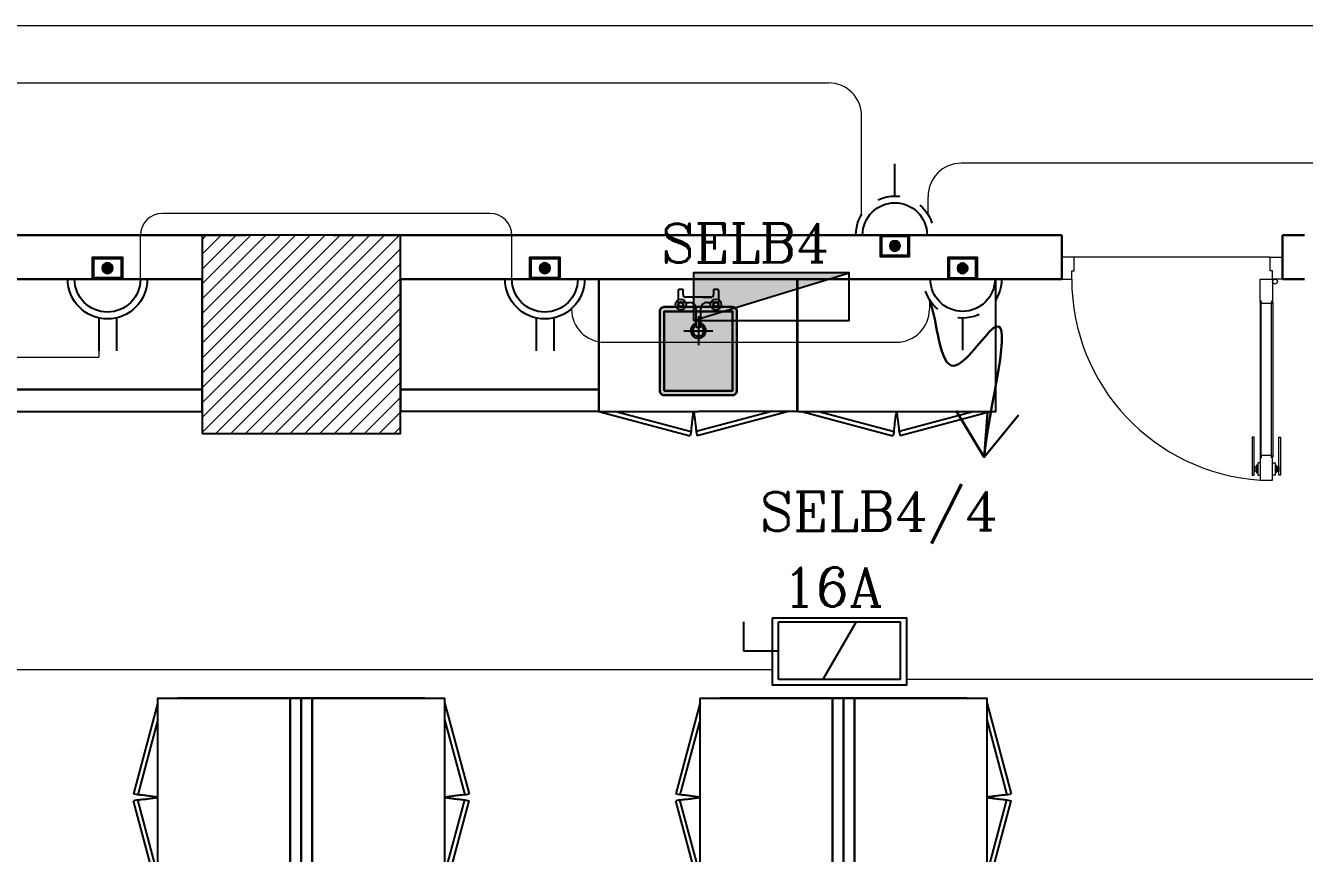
# Model space of a CAD drawing. Extents: x 1315 to 1416, y 473 to 837.
# Drawn here: x 1345.64 to 1351.44, y 714.56 to 718.31 of the extents above; entities that cross this region are included whole.
import ezdxf

# ---------------------------------------------------------------- set-up
doc = ezdxf.new("R2010")
doc.units = 0
doc.header["$MEASUREMENT"] = 0
doc.linetypes.add('ACAD_ISO02W100', pattern=[15, 12, -3])
doc.linetypes.add('DASHED', pattern=[19.05, 12.7, -6.35])
doc.layers.get('0').update_dxf_attribs({"color": 252, "linetype": 'CONTINUOUS', "lineweight": 30})
for name, color, linetype in [('-FUR', 252, 'CONTINUOUS'), ('E-SOCKETS', 6, 'CONTINUOUS'), ('E-WIRING', 3, 'CONTINUOUS'), ('ELE', 2, 'CONTINUOUS'), ('SAN', 252, 'CONTINUOUS'), ('WIRING', 4, 'CONTINUOUS')]:
    doc.layers.add(name, color=color, linetype=linetype)
for name, color, linetype, lineweight in [('Column', 252, 'CONTINUOUS', 25), ('DOOR', 252, 'CONTINUOUS', 9), ('hatch', 252, 'CONTINUOUS', 9), ('Wall', 252, 'CONTINUOUS', 30), ('WIRRING', 3, 'CONTINUOUS', 5)]:
    doc.layers.add(name, color=color, linetype=linetype, lineweight=lineweight)
doc.styles.add('ARIAL', font='arial.ttf')
doc.styles.add('E80', font='romanc.shx')
doc.dimstyles.new('DIM-100-IN', dxfattribs={"dimtxt": 0.22, "dimasz": 0.1, "dimexe": 0.15, "dimexo": 0.15, "dimgap": 0, "dimtad": 0, "dimrnd": 0.05, "dimzin": 1, "dimdsep": 46, "dimtxsty": 'ARIAL', "dimblk": 'DOT', "dimcen": 0.2, "dimclrd": 256, "dimclre": 256, "dimclrt": 23, "dimadec": 0, "dimazin": 0, "dimtfac": 1, "dimtmove": 2, "dimatfit": 2, "dimldrblk": 'OPEN90', "dimfxl": 0.15, "dimfxlon": 1, "dimtolj": 1, "dimtzin": 0, "dimlwe": -1, "dimarcsym": 0})

# ---------------------------------------------------------------- blocks, each defined once
blk = doc.blocks.new('d3')
at = {"layer": 'DOOR'}
for p, q in [((45.6622, -61.5054), (45.6622, -60.8055)), ((45.6672, -60.8055), (45.6672, -61.5054)), ((45.7138, -60.8055), (45.7138, -61.5054)), ((45.7188, -61.5054), (45.7188, -60.8055)), ((45.6738, -61.711), (46.5627, -61.711))]:
    blk.add_line(p, q, dxfattribs=at)
for points in [[(45.6343, -60.8945), (45.6263, -60.8945), (45.6263, -60.7222), (45.6343, -60.7222)], [(45.6672, -60.8), (45.6672, -60.8111), (45.7138, -60.8111), (45.7138, -60.8), (45.7183, -60.8), (45.7183, -60.7), (45.7183, -60.7), (45.6627, -60.7), (45.6627, -60.8)], [(45.7466, -60.8945), (45.7547, -60.8945), (45.7547, -60.7222), (45.7466, -60.7222)], [(45.6461, -60.74), (45.6396, -60.74), (45.6396, -60.7602), (45.6461, -60.7602)], [(45.7349, -60.74), (45.7414, -60.74), (45.7414, -60.7602), (45.7349, -60.7602)], [(45.6672, -61.511), (45.6672, -61.4999), (45.7138, -61.4999), (45.7138, -61.511), (45.7183, -61.511), (45.7183, -61.611), (45.7183, -61.611), (45.6627, -61.611), (45.6627, -61.511)], [(45.6183, -61.711), (45.6183, -61.611), (45.6627, -61.611), (45.6627, -61.6489), (45.6738, -61.6489), (45.6738, -61.711)], [(46.6183, -61.711), (46.6183, -61.611), (46.5737, -61.611), (46.5737, -61.6489), (46.5626, -61.6489), (46.5627, -61.711)]]:
    blk.add_lwpolyline(points, close=True, dxfattribs=at)
for points in [[(45.6627, -60.7778), (45.6516, -60.7778), (45.6516, -60.7222), (45.6627, -60.7222)], [(45.7183, -60.7778), (45.7294, -60.7778), (45.7294, -60.7222), (45.7183, -60.7222)], [(45.6516, -60.7674), (45.6461, -60.7674), (45.6461, -60.7329), (45.6516, -60.7329)], [(45.7294, -60.7674), (45.7349, -60.7674), (45.7349, -60.7329), (45.7294, -60.7329)]]:
    blk.add_lwpolyline(points, dxfattribs=at)
for points in [[(45.6343, -60.7403, -1), (45.6396, -60.7403), (45.6396, -60.7403), (45.6396, -60.7599), (45.6396, -60.7599, -1), (45.6343, -60.7599), (45.6343, -60.7599)], [(45.7466, -60.7403, 1), (45.7414, -60.7403), (45.7414, -60.7403), (45.7414, -60.7599), (45.7414, -60.7599, 1), (45.7466, -60.7599), (45.7466, -60.7599)], [(45.6672, -60.8105), (45.6672, -60.8105, -1), (45.6672, -60.8006)], [(45.7138, -60.8105), (45.7138, -60.8105, 1), (45.7138, -60.8006)], [(45.6672, -61.5005), (45.6672, -61.5005, 1), (45.6672, -61.5104)], [(45.7138, -61.5005), (45.7138, -61.5005, -1), (45.7138, -61.5104)]]:
    blk.add_lwpolyline(points, format="xyb", close=True, dxfattribs=at)
blk.add_circle((45.6516, -61.5999), 0.0111, dxfattribs=at)
blk.add_arc((45.6609, -61.611), 0.9128, 360, 86.39768, dxfattribs=at)
blk = doc.blocks.new('YY5Y5')
at = {"layer": 'SAN', "color": 1}
for p, q in [((433.83, 542.04), (433.83, 538.56)), ((435.73, 542.41), (434.2, 542.41)), ((435.73, 540.55), (435.73, 542.41)), ((447.16, 542.41), (447.16, 540.55)), ((448.69, 542.41), (447.16, 542.41)), ((449.07, 538.56), (449.07, 542.04)), ((434.16, 537.56), (433.7, 538.02)), ((435.58, 537.56), (436.04, 538.02)), ((436.72, 537.65), (438.25, 537.65)), ((446.18, 539.55), (436.73, 539.55)), ((443.04, 539.55), (446.16, 539.55)), ((444.65, 537.65), (446.18, 537.65)), ((447.32, 537.56), (446.86, 538.02)), ((448.74, 537.56), (449.2, 538.02)), ((434.16, 536.15), (433.7, 535.69)), ((435.58, 536.15), (436.04, 535.69)), ((440.5, 535.4), (440.5, 528.74)), ((442.4, 528.74), (442.4, 535.4)), ((447.32, 536.15), (446.86, 535.69)), ((448.74, 536.15), (449.2, 535.69)), ((440.87, 528.36), (442.03, 528.36))]:
    blk.add_line(p, q, dxfattribs=at)
at = {"layer": 'SAN', "color": 1, "linetype": 'Continuous'}
blk.add_line((439.23, 539.55), (439.86, 539.55), dxfattribs=at)
at = {"layer": 'SAN', "color": 2, "linetype": 'DASHED'}
for points in [[(441.45, 532.42), (441.45, 521.63)], [(436.06, 527.03), (446.84, 527.03)]]:
    blk.add_lwpolyline(points, dxfattribs=at)
at = {"layer": 'SAN', "color": 1}
for centre, radius in [((434.87, 536.85), 2), ((434.87, 536.85), 1), ((434.87, 536.85), 0.8), ((448.03, 536.85), 2), ((448.03, 536.85), 1), ((448.03, 536.85), 0.8)]:
    blk.add_circle(centre, radius, dxfattribs=at)
for centre, radius, start, end in [((434.2, 542.04), 0.375, 90, 180), ((448.69, 542.04), 0.375, 0, 90), ((436.73, 540.55), 1, 180, 270), ((438.25, 535.4), 2.25, 0, 90), ((444.65, 535.4), 2.25, 90, 180), ((446.16, 540.55), 1, 270, 0), ((441.45, 527.03), 2.86, 109.4319, 70.5681), ((441.45, 527.03), 2.08, 117.2765, 62.7235), ((440.87, 528.74), 0.375, 180, 270), ((442.03, 528.74), 0.375, 270, 360)]:
    blk.add_arc(centre, radius, start, end, dxfattribs=at)
blk = doc.blocks.new('fd')
at = {"layer": '-FUR'}
h = blk.add_hatch(color=254, dxfattribs=at)
h.paths.add_polyline_path([(1322.6636, 576.6994), (1322.3536, 576.6994), (1322.3536, 577.0594), (1322.6636, 577.0594)], flags=16)
edge = h.paths.add_edge_path()
edge.add_line((1322.6636, 576.6794), (1322.3536, 576.6794))
edge.add_arc((1322.3536, 576.6994), 0.02, 180, 270, ccw=False)
edge.add_line((1322.3336, 576.6994), (1322.3336, 577.0594))
edge.add_arc((1322.3536, 577.0594), 0.02, 90, 180, ccw=False)
edge.add_line((1322.3536, 577.0794), (1322.6636, 577.0794))
edge.add_arc((1322.6636, 577.0594), 0.02, 0, 90, ccw=False)
edge.add_line((1322.6836, 577.0594), (1322.6836, 576.6994))
edge.add_arc((1322.6636, 576.6994), 0.02, -90, 0, ccw=False)
blk.add_hatch(color=253, dxfattribs=at).paths.add_polyline_path([(1322.6636, 577.0594), (1322.6636, 576.6994), (1322.3536, 576.6994), (1322.3536, 577.0594)])
h = blk.add_hatch(color=251, dxfattribs=at)
h.paths.add_polyline_path([(1322.6337, 577.0294), (1322.6636, 577.0594), (1322.6636, 576.6994), (1322.6336, 576.7294)])
h.paths.add_polyline_path([(1322.6336, 576.7294), (1322.6636, 576.6994), (1322.3536, 576.6994), (1322.3836, 576.7294)])
h = blk.add_hatch(color=252, dxfattribs=at)
h.paths.add_polyline_path([(1322.3836, 577.0294), (1322.3536, 577.0594), (1322.6636, 577.0594), (1322.6337, 577.0294)])
h.paths.add_polyline_path([(1322.3836, 576.7294), (1322.3536, 576.6994), (1322.3536, 577.0594), (1322.3836, 577.0294)])
for p, q in [((1322.4784, 577.2056), (1322.0597, 577.2056)), ((1322.4784, 577.2056), (1322.9597, 577.2056)), ((1322.0597, 576.6056), (1322.5097, 576.6056)), ((1322.9597, 576.6056), (1322.5097, 576.6056))]:
    blk.add_line(p, q, dxfattribs=at)
at = {"layer": '-FUR', "linetype": 'ACAD_ISO02W100'}
for p, q in [((1322.0597, 577.2056), (1322.5097, 577.2056)), ((1322.9597, 577.2056), (1322.5097, 577.2056)), ((1322.0997, 576.6056), (1322.5133, 576.4948)), ((1322.177, 576.6056), (1322.5185, 576.5141)), ((1322.8824, 576.6056), (1322.541, 576.5141)), ((1322.9597, 576.6056), (1322.5462, 576.4948)), ((1322.5185, 576.5141), (1322.5133, 576.4948)), ((1322.541, 576.5141), (1322.5462, 576.4948))]:
    blk.add_line(p, q, dxfattribs=at)
for centre, start, end in [((1324.045, 576.3727), 171.26112, 174.70691), ((1321.0144, 576.3727), 5.29309, 8.73888)]:
    blk.add_arc(centre, 1.5331, start, end, dxfattribs=at)
for p, q in [((1322.0597, 577.2056), (1322.0597, 576.6056)), ((1322.9597, 577.2056), (1322.9597, 576.6056))]:
    blk.add_line(p, q)
blk.add_lwpolyline([(1322.6636, 576.6794), (1322.3536, 576.6794, -0.414214), (1322.3336, 576.6994), (1322.3336, 577.0594, -0.414214), (1322.3536, 577.0794), (1322.6636, 577.0794, -0.414214), (1322.6836, 577.0594), (1322.6836, 576.6994, -0.414214)], format="xyb", close=True)
blk.add_lwpolyline([(1322.6636, 576.6794), (1322.3536, 576.6794, -0.414214), (1322.3336, 576.6994), (1322.3336, 577.0594, -0.414214), (1322.3536, 577.0794), (1322.6636, 577.0794, -0.414214), (1322.6836, 577.0594), (1322.6836, 576.6994, -0.414214)], format="xyb", close=True)
blk.add_lwpolyline([(1322.6636, 576.6994), (1322.3536, 576.6994), (1322.3536, 577.0594), (1322.6636, 577.0594)], close=True)
at = {"extrusion": (0, 0, -1), "xscale": 0.0121000000000322, "yscale": 0.0121000000000322, "zscale": -0.0121}
blk.add_blockref('YY5Y5', (-1327.8502, 570.5947), dxfattribs=at)
blk = doc.blocks.new('juy')
blk.add_line((1322.9597, 577.2056), (1322.9597, 576.6056))
blk.add_blockref('fd', (0, 0))
blk = doc.blocks.new('5')
at = {"layer": '-FUR', "linetype": 'ACAD_ISO02W100'}
for p, q in [((41999.7885, -66320.4478), (42000.6885, -66320.4478)), ((41999.8085, -66321.0478), (42000.2221, -66321.1587)), ((41999.8858, -66321.0478), (42000.2273, -66321.1393)), ((42000.5913, -66321.0478), (42000.2498, -66321.1393)), ((42000.6685, -66321.0478), (42000.255, -66321.1587)), ((42000.2273, -66321.1393), (42000.2221, -66321.1587)), ((42000.2498, -66321.1393), (42000.255, -66321.1587))]:
    blk.add_line(p, q, dxfattribs=at)
at = {"layer": '-FUR'}
blk.add_lwpolyline([(41999.7885, -66320.4478), (42000.6885, -66320.4478), (42000.6885, -66321.0478), (41999.7885, -66321.0478)], close=True, dxfattribs=at)
at = {"layer": '-FUR', "linetype": 'ACAD_ISO02W100'}
for centre, start, end in [((42001.7538, -66321.2808), 171.26112, 174.70691), ((41998.7233, -66321.2808), 5.29309, 8.73888)]:
    blk.add_arc(centre, 1.5331, start, end, dxfattribs=at)
blk = doc.blocks.new('ba7es')
at = {"layer": '-FUR', "linetype": 'ACAD_ISO02W100'}
blk.add_line((1323.8895, 576.6578), (1322.9895, 576.6578), dxfattribs=at)
for p, q in [((1323.8895, 577.2578), (1322.9895, 577.2578)), ((1322.9895, 577.2578), (1322.9895, 576.6578)), ((1323.8895, 576.6578), (1323.8895, 577.2578)), ((1322.9895, 576.6578), (1322.9895, 576.7578)), ((1322.9895, 576.7578), (1323.8895, 576.7578))]:
    blk.add_line(p, q)
blk = doc.blocks.new('LAB1')
h = blk.add_hatch(color=256)
h.set_gradient(color1=(255, 191, 127), color2=(255, 181, 107), one_color=1, tint=0.71)
edge = h.paths.add_edge_path(flags=16)
edge.add_line((996.4237, 478.6412), (996.7337, 478.6412))
edge.add_arc((996.7337, 478.6612), 0.02, 270, 360)
edge.add_line((996.7537, 478.6612), (996.7537, 479.0212))
edge.add_arc((996.7337, 479.0212), 0.02, 360, 450)
edge.add_line((996.7337, 479.0412), (996.4237, 479.0412))
edge.add_arc((996.4237, 479.0212), 0.02, 450, 540)
edge.add_line((996.4037, 479.0212), (996.4037, 478.6612))
edge.add_arc((996.4237, 478.6612), 0.02, 540, 630)
edge = h.paths.add_edge_path()
edge.add_arc((996.6583, 479.0524), 0.0242, 180, 540, ccw=False)
edge = h.paths.add_edge_path(flags=16)
edge.add_arc((996.6583, 479.0524), 0.0121, 180, 540, ccw=False)
edge = h.paths.add_edge_path(flags=16)
edge.add_arc((996.6583, 479.0524), 0.00968, 180, 540, ccw=False)
edge = h.paths.add_edge_path(flags=16)
edge.add_line((996.6669, 479.0439), (996.6724, 479.0383))
edge = h.paths.add_edge_path(flags=16)
edge.add_line((996.6669, 479.061), (996.6724, 479.0665))
edge = h.paths.add_edge_path(flags=16)
edge.add_line((996.6498, 479.0439), (996.6442, 479.0383))
edge = h.paths.add_edge_path(flags=16)
edge.add_line((996.6498, 479.061), (996.6442, 479.0665))
h = blk.add_hatch(color=256)
h.set_gradient(color1=(255, 191, 127), color2=(255, 181, 107), one_color=1, tint=0.71)
edge = h.paths.add_edge_path(flags=16)
edge.add_line((996.4237, 478.6412), (996.7337, 478.6412))
edge.add_arc((996.7337, 478.6612), 0.02, 270, 360)
edge.add_line((996.7537, 478.6612), (996.7537, 479.0212))
edge.add_arc((996.7337, 479.0212), 0.02, 360, 450)
edge.add_line((996.7337, 479.0412), (996.4237, 479.0412))
edge.add_arc((996.4237, 479.0212), 0.02, 450, 540)
edge.add_line((996.4037, 479.0212), (996.4037, 478.6612))
edge.add_arc((996.4237, 478.6612), 0.02, 540, 630)
edge = h.paths.add_edge_path()
edge.add_arc((996.4991, 479.0524), 0.0242, 180, 540, ccw=False)
edge = h.paths.add_edge_path(flags=16)
edge.add_arc((996.4991, 479.0524), 0.0121, 180, 540, ccw=False)
edge = h.paths.add_edge_path(flags=16)
edge.add_arc((996.4991, 479.0524), 0.00968, 180, 540, ccw=False)
edge = h.paths.add_edge_path(flags=16)
edge.add_line((996.5076, 479.0439), (996.5132, 479.0383))
edge = h.paths.add_edge_path(flags=16)
edge.add_line((996.5076, 479.061), (996.5132, 479.0665))
edge = h.paths.add_edge_path(flags=16)
edge.add_line((996.4905, 479.0439), (996.485, 479.0383))
edge = h.paths.add_edge_path(flags=16)
edge.add_line((996.4905, 479.061), (996.485, 479.0665))
h = blk.add_hatch(color=256)
h.set_gradient(color1=(255, 191, 127), color2=(255, 181, 107), one_color=1, tint=0.71)
h.paths.add_polyline_path([(996.4237, 478.6612), (996.7337, 478.6612), (996.7337, 479.0212), (996.4237, 479.0212)], flags=0)
edge = h.paths.add_edge_path(flags=17)
edge.add_line((996.4237, 478.6412), (996.7337, 478.6412))
edge.add_arc((996.7337, 478.6612), 0.02, 270, 360)
edge.add_line((996.7537, 478.6612), (996.7537, 479.0212))
edge.add_arc((996.7337, 479.0212), 0.02, 360, 450)
edge.add_line((996.7337, 479.0412), (996.4237, 479.0412))
edge.add_arc((996.4237, 479.0212), 0.02, 450, 540)
edge.add_line((996.4037, 479.0212), (996.4037, 478.6612))
edge.add_arc((996.4237, 478.6612), 0.02, 540, 630)
edge = h.paths.add_edge_path(flags=0)
edge.add_line((996.5902, 478.9542), (996.5902, 479.0348))
edge = h.paths.add_edge_path(flags=0)
edge.add_line((996.5672, 479.0348), (996.5672, 478.9542))
edge = h.paths.add_edge_path(flags=0)
edge.add_line((996.5787, 478.9988), (996.5787, 478.8683))
edge = h.paths.add_edge_path(flags=0)
edge.add_line((996.5134, 478.9335), (996.644, 478.9335))
edge = h.paths.add_edge_path(flags=0)
edge.add_arc((996.5787, 478.9335), 0.0346, 109.43194, 430.56806, ccw=False)
edge = h.paths.add_edge_path(flags=0)
edge.add_arc((996.5787, 478.9335), 0.0251, 117.27647, 422.72353, ccw=False)
edge = h.paths.add_edge_path(flags=0)
edge.add_arc((996.5857, 478.9542), 0.00454, 270, 360, ccw=False)
edge = h.paths.add_edge_path(flags=0)
edge.add_arc((996.5717, 478.9542), 0.00454, 180, 270, ccw=False)
edge = h.paths.add_edge_path(flags=0)
edge.add_line((996.5717, 478.9497), (996.5857, 478.9497))
edge = h.paths.add_edge_path(flags=16)
edge.add_arc((996.6583, 479.0524), 0.0121, 180, 540, ccw=False)
edge = h.paths.add_edge_path(flags=16)
edge.add_line((996.5076, 479.0439), (996.5132, 479.0383))
edge = h.paths.add_edge_path(flags=16)
edge.add_line((996.4905, 479.0439), (996.485, 479.0383))
edge = h.paths.add_edge_path(flags=16)
edge.add_line((996.6669, 479.0439), (996.6724, 479.0383))
edge = h.paths.add_edge_path(flags=16)
edge.add_line((996.6498, 479.0439), (996.6442, 479.0383))
h = blk.add_hatch(color=256)
h.set_gradient(color1=(255, 191, 127), color2=(255, 181, 107), one_color=1, tint=0.71)
edge = h.paths.add_edge_path(flags=17)
edge.add_line((996.4237, 478.6412), (996.7337, 478.6412))
edge.add_arc((996.7337, 478.6612), 0.02, 270, 360)
edge.add_line((996.7537, 478.6612), (996.7537, 479.0212))
edge.add_arc((996.7337, 479.0212), 0.02, 360, 450)
edge.add_line((996.7337, 479.0412), (996.4237, 479.0412))
edge.add_arc((996.4237, 479.0212), 0.02, 450, 540)
edge.add_line((996.4037, 479.0212), (996.4037, 478.6612))
edge.add_arc((996.4237, 478.6612), 0.02, 540, 630)
h.paths.add_polyline_path([(996.4237, 478.6612), (996.7337, 478.6612), (996.7337, 479.0212), (996.4237, 479.0212)], flags=0)
edge = h.paths.add_edge_path(flags=0)
edge.add_line((996.5902, 478.9542), (996.5902, 479.0348))
edge = h.paths.add_edge_path(flags=0)
edge.add_line((996.5672, 479.0348), (996.5672, 478.9542))
edge = h.paths.add_edge_path(flags=0)
edge.add_line((996.5787, 478.9988), (996.5787, 478.8683))
edge = h.paths.add_edge_path(flags=0)
edge.add_line((996.5134, 478.9335), (996.644, 478.9335))
edge = h.paths.add_edge_path(flags=0)
edge.add_arc((996.5787, 478.9335), 0.0346, 109.43194, 430.56806, ccw=False)
edge = h.paths.add_edge_path(flags=0)
edge.add_arc((996.5787, 478.9335), 0.0251, 117.27647, 422.72353, ccw=False)
edge = h.paths.add_edge_path(flags=0)
edge.add_arc((996.5857, 478.9542), 0.00454, 270, 360, ccw=False)
edge = h.paths.add_edge_path(flags=0)
edge.add_arc((996.5717, 478.9542), 0.00454, 180, 270, ccw=False)
edge = h.paths.add_edge_path(flags=0)
edge.add_line((996.5717, 478.9497), (996.5857, 478.9497))
edge = h.paths.add_edge_path(flags=16)
edge.add_arc((996.6583, 479.0524), 0.0121, 180, 540, ccw=False)
edge = h.paths.add_edge_path(flags=16)
edge.add_line((996.5076, 479.0439), (996.5132, 479.0383))
edge = h.paths.add_edge_path(flags=16)
edge.add_line((996.4905, 479.0439), (996.485, 479.0383))
edge = h.paths.add_edge_path(flags=16)
edge.add_line((996.6669, 479.0439), (996.6724, 479.0383))
edge = h.paths.add_edge_path(flags=16)
edge.add_line((996.6498, 479.0439), (996.6442, 479.0383))
h = blk.add_hatch(color=256)
h.set_gradient(color1=(255, 191, 127), color2=(255, 181, 107), one_color=1, tint=0.71)
edge = h.paths.add_edge_path(flags=16)
edge.add_line((996.4237, 478.6412), (996.7337, 478.6412))
edge.add_arc((996.7337, 478.6612), 0.02, 270, 360)
edge.add_line((996.7537, 478.6612), (996.7537, 479.0212))
edge.add_arc((996.7337, 479.0212), 0.02, 360, 450)
edge.add_line((996.7337, 479.0412), (996.4237, 479.0412))
edge.add_arc((996.4237, 479.0212), 0.02, 450, 540)
edge.add_line((996.4037, 479.0212), (996.4037, 478.6612))
edge.add_arc((996.4237, 478.6612), 0.02, 540, 630)
h.paths.add_polyline_path([(996.4237, 478.6612), (996.7337, 478.6612), (996.7337, 479.0212), (996.4237, 479.0212)], flags=0)
edge = h.paths.add_edge_path(flags=17)
edge.add_line((996.4237, 478.6412), (996.7337, 478.6412))
edge.add_arc((996.7337, 478.6612), 0.02, 270, 360)
edge.add_line((996.7537, 478.6612), (996.7537, 479.0212))
edge.add_arc((996.7337, 479.0212), 0.02, 360, 450)
edge.add_line((996.7337, 479.0412), (996.4237, 479.0412))
edge.add_arc((996.4237, 479.0212), 0.02, 450, 540)
edge.add_line((996.4037, 479.0212), (996.4037, 478.6612))
edge.add_arc((996.4237, 478.6612), 0.02, 540, 630)
edge = h.paths.add_edge_path(flags=0)
edge.add_line((996.5902, 478.9542), (996.5902, 479.0348))
edge = h.paths.add_edge_path(flags=0)
edge.add_line((996.5672, 479.0348), (996.5672, 478.9542))
edge = h.paths.add_edge_path(flags=0)
edge.add_line((996.5787, 478.9988), (996.5787, 478.8683))
edge = h.paths.add_edge_path(flags=0)
edge.add_line((996.5134, 478.9335), (996.644, 478.9335))
edge = h.paths.add_edge_path(flags=0)
edge.add_arc((996.5787, 478.9335), 0.0346, 109.43194, 430.56806, ccw=False)
edge = h.paths.add_edge_path(flags=0)
edge.add_arc((996.5787, 478.9335), 0.0251, 117.27647, 422.72353, ccw=False)
edge = h.paths.add_edge_path(flags=0)
edge.add_arc((996.5857, 478.9542), 0.00454, 270, 360, ccw=False)
edge = h.paths.add_edge_path(flags=0)
edge.add_arc((996.5717, 478.9542), 0.00454, 180, 270, ccw=False)
edge = h.paths.add_edge_path(flags=0)
edge.add_line((996.5717, 478.9497), (996.5857, 478.9497))
edge = h.paths.add_edge_path(flags=16)
edge.add_arc((996.4991, 479.0524), 0.0121, 180, 540, ccw=False)
edge = h.paths.add_edge_path(flags=16)
edge.add_arc((996.6583, 479.0524), 0.0121, 180, 540, ccw=False)
edge = h.paths.add_edge_path(flags=16)
edge.add_line((996.5076, 479.0439), (996.5132, 479.0383))
edge = h.paths.add_edge_path(flags=16)
edge.add_line((996.4905, 479.0439), (996.485, 479.0383))
edge = h.paths.add_edge_path(flags=16)
edge.add_line((996.6669, 479.0439), (996.6724, 479.0383))
edge = h.paths.add_edge_path(flags=16)
edge.add_line((996.6498, 479.0439), (996.6442, 479.0383))
h = blk.add_hatch(color=256)
h.set_gradient(color1=(255, 191, 127), color2=(255, 181, 107), one_color=1, tint=0.71)
edge = h.paths.add_edge_path(flags=16)
edge.add_line((996.4237, 478.6412), (996.7337, 478.6412))
edge.add_arc((996.7337, 478.6612), 0.02, 270, 360)
edge.add_line((996.7537, 478.6612), (996.7537, 479.0212))
edge.add_arc((996.7337, 479.0212), 0.02, 360, 450)
edge.add_line((996.7337, 479.0412), (996.4237, 479.0412))
edge.add_arc((996.4237, 479.0212), 0.02, 450, 540)
edge.add_line((996.4037, 479.0212), (996.4037, 478.6612))
edge.add_arc((996.4237, 478.6612), 0.02, 540, 630)
edge = h.paths.add_edge_path(flags=0)
edge.add_line((996.5902, 478.9542), (996.5902, 479.0348))
edge = h.paths.add_edge_path()
edge.add_arc((996.6174, 479.0348), 0.0272, 450, 540, ccw=False)
h = blk.add_hatch(color=256)
h.set_gradient(color1=(255, 191, 127), color2=(255, 181, 107), one_color=1, tint=0.71)
edge = h.paths.add_edge_path(flags=16)
edge.add_line((996.4237, 478.6412), (996.7337, 478.6412))
edge.add_arc((996.7337, 478.6612), 0.02, 270, 360)
edge.add_line((996.7537, 478.6612), (996.7537, 479.0212))
edge.add_arc((996.7337, 479.0212), 0.02, 360, 450)
edge.add_line((996.7337, 479.0412), (996.4237, 479.0412))
edge.add_arc((996.4237, 479.0212), 0.02, 450, 540)
edge.add_line((996.4037, 479.0212), (996.4037, 478.6612))
edge.add_arc((996.4237, 478.6612), 0.02, 540, 630)
edge = h.paths.add_edge_path(flags=0)
edge.add_line((996.5672, 479.0348), (996.5672, 478.9542))
edge = h.paths.add_edge_path()
edge.add_arc((996.5399, 479.0348), 0.0272, 360, 450, ccw=False)
for p, q in [((995.3376, 477.2673), (994.2176, 477.2673)), ((994.8276, 477.2673), (994.7276, 477.2673)), ((994.7276, 472.6658), (994.7276, 477.2673)), ((994.7776, 477.2673), (994.7776, 471.6492)), ((994.8276, 477.2673), (994.8276, 472.6653)), ((997.7967, 477.2673), (996.6767, 477.2673)), ((997.2867, 477.2673), (997.1867, 477.2673)), ((997.1867, 472.6658), (997.1867, 477.2673)), ((997.2367, 477.2673), (997.2367, 471.6492)), ((997.2867, 477.2673), (997.2867, 472.6653))]:
    blk.add_line(p, q)
at = {"xscale": -1}
for name, p in [('ba7es', (2317.3171, -98.0904)), ('juy', (2319.0873, -98.0382)), ('5', (42997.7162, 66799.6152))]:
    blk.add_blockref(name, p, dxfattribs=at)
blk.add_blockref('ba7es', (-327.7619, -98.0904))
for p, rotation in [((67315.1755, 42477.0559), 270), ((-65325.6202, -41523.4212), 90), ((67317.6346, 42477.0559), 270), ((-65323.1611, -41523.4212), 90)]:
    blk.add_blockref('5', p, dxfattribs=dict(rotation=rotation))
blk = doc.blocks.new('_Dot')
at = {"color": 0, "linetype": 'ByBlock', "lineweight": -2}
blk.add_line((-0.5, 0), (-1, 0), dxfattribs=at)
at = {"color": 0, "linetype": 'ByBlock', "const_width": 0.5}
blk.add_lwpolyline([(-0.25, 0, 1), (0.25, 0, 1)], format="xyb", close=True, dxfattribs=at)
blk = doc.blocks.new('220v wp')
at = {"layer": 'E-SOCKETS'}
blk.add_hatch(color=2, dxfattribs=at).paths.add_polyline_path([(384917, 119867, 1), (384850.8, 119867, 1)])
at = {"layer": 'E-SOCKETS', "color": 2}
for p, q in [((384883.9, 120186.3), (384883.9, 120393)), ((385133.9, 119936.3), (384633.9, 119936.3)), ((385125.6, 119936.3), (384642.2, 119936.3))]:
    blk.add_line(p, q, dxfattribs=at)
for points in [[(384789.3, 119936.3), (384978.5, 119936.3), (384978.5, 119797.7), (384789.3, 119797.7)], [(384798.4, 119927.3), (384969.4, 119927.3), (384969.4, 119806.8), (384798.4, 119806.8)]]:
    blk.add_lwpolyline(points, close=True, dxfattribs=at)
blk.add_circle((384883.9, 119867), 33.1, dxfattribs=at)
at = {"layer": 'E-SOCKETS', "color": 7, "linetype": 'DASHED'}
blk.add_arc((384883.9, 119936.3), 250, 0, 180, dxfattribs=at)
at = {"layer": 'E-SOCKETS', "color": 2}
blk.add_arc((384883.9, 119936.3), 206.7, 0, 180, dxfattribs=at)
blk = doc.blocks.new('0PB')
at = {"layer": 'ELE'}
blk.add_hatch(color=256, dxfattribs=at).paths.add_polyline_path([(0.3, -0.075), (0.3, 0.1081), (-0.3, -0.075)])
at = {"layer": 'ELE', "color": 5}
blk.add_line((0.3, 0.1081), (-0.3, -0.075), dxfattribs=at)
at = {"layer": 'ELE', "color": 1}
blk.add_lwpolyline([(0.3, 0.1081), (-0.3, 0.1081), (-0.3, -0.075), (0.3, -0.075)], close=True, dxfattribs=at)
blk = doc.blocks.new('LOAD BREAK SWITCH IP')
at = {"layer": 'E-SOCKETS', "color": 6}
for p, q in [((1958.3192, -128.1367), (1958.3192, -128.2674)), ((1958.4787, -128.1367), (1959.0313, -128.1367)), ((1958.4787, -128.3981), (1958.4787, -128.1367)), ((1959.0313, -128.3981), (1959.0313, -128.1367)), ((1958.3192, -128.2674), (1958.4787, -128.2674)), ((1959.0313, -128.3981), (1958.4787, -128.3981))]:
    blk.add_line(p, q, dxfattribs=at)
at = {"layer": 'E-SOCKETS', "color": 3}
blk.add_line((1958.8305, -128.1367), (1958.6795, -128.3981), dxfattribs=at)
at = {"layer": 'E-SOCKETS', "color": 7}
blk.add_lwpolyline([(1958.4509, -128.118), (1959.0586, -128.118), (1959.0586, -128.4243), (1958.4509, -128.4243)], close=True, dxfattribs=at)
blk = doc.blocks.new('DOPLEX SOCKET WP')
at = {"layer": 'E-SOCKETS'}
blk.add_hatch(color=2, dxfattribs=at).paths.add_polyline_path([(48.2533, -124.2906, -1), (48.301, -124.2906, -1)])
at = {"layer": 'E-SOCKETS', "color": 2}
for p, q in [((48.2373, -124.0647), (48.2373, -123.9156)), ((48.3173, -124.0647), (48.3173, -123.9156)), ((48.0968, -124.2406), (48.4575, -124.2406)), ((48.1027, -124.2406), (48.4515, -124.2406))]:
    blk.add_line(p, q, dxfattribs=at)
for points in [[(48.3454, -124.2406), (48.2089, -124.2406), (48.2089, -124.3406), (48.3454, -124.3406)], [(48.3388, -124.2471), (48.2154, -124.2471), (48.2154, -124.3341), (48.3388, -124.3341)]]:
    blk.add_lwpolyline(points, close=True, dxfattribs=at)
blk.add_circle((48.2771, -124.2906), 0.0239, dxfattribs=at)
at = {"layer": 'E-SOCKETS', "color": 7, "linetype": 'DASHED'}
blk.add_arc((48.2771, -124.2406), 0.1804, 0, 180, dxfattribs=at)
at = {"layer": 'E-SOCKETS', "color": 2}
blk.add_arc((48.2771, -124.2406), 0.1491, 0, 180, dxfattribs=at)

msp = doc.modelspace()

# ---------------------------------------------------------------- hatches: boundary and pattern name
at = {"layer": 'hatch'}
h = msp.add_hatch(dxfattribs=at)
h.set_pattern_fill('ANSI31', color=256, scale=0.015, style=0)
h.set_pattern_definition([(45, (1573.86848, 394.24245), (-0.0336759605, 0.0336759605), [])])
h.paths.add_polyline_path([(1346.4363, 716.4645), (1347.3363, 716.4645), (1347.3363, 717.3645), (1346.4363, 717.3645)])

# ---------------------------------------------------------------- linework, layer by layer
at = {"layer": 'Column'}
msp.add_lwpolyline([(1346.4363, 716.4645), (1347.3363, 716.4645), (1347.3363, 717.3645), (1346.4363, 717.3645)], close=True, dxfattribs=at)
at = {"layer": 'Wall', "linetype": 'Continuous'}
for p, q in [((1346.6363, 717.3645), (1343.3863, 717.3645)), ((1347.0328, 717.3645), (1350.3363, 717.3645)), ((1350.3363, 717.1645), (1350.3363, 717.3645)), ((1351.3363, 717.3645), (1351.4363, 717.3645)), ((1351.3363, 717.1645), (1351.3363, 717.3645)), ((1346.4363, 717.1645), (1343.3863, 717.1645)), ((1347.3363, 717.1645), (1350.3363, 717.1645)), ((1351.3363, 717.1645), (1351.4363, 717.1645))]:
    msp.add_line(p, q, dxfattribs=at)
at = {"layer": 'WIRRING', "linetype": 'Continuous'}
for p, q in [((1340.6927, 718.3144), (1362.91, 718.3144)), ((1335.3797, 718.0545), (1349.278, 718.0545)), ((1349.428, 717.4569), (1349.428, 717.9045)), ((1362.4189, 717.6898), (1349.8793, 717.6898)), ((1349.7293, 717.4569), (1349.7293, 717.5398)), ((1349.7356, 717.0727), (1349.7356, 717.0283)), ((1348.2621, 716.8783), (1349.5856, 716.8783)), ((1344.19, 716.8112), (1345.9677, 716.8112)), ((1345.054, 715.3944), (1349.0238, 715.3944))]:
    msp.add_line(p, q, dxfattribs=at)
at = {"layer": 'WIRRING', "color": 3}
for p, q in [((1347.7419, 717.4622), (1346.2566, 717.4622)), ((1346.1566, 717.1645), (1346.1566, 717.3622)), ((1347.8419, 717.1645), (1347.8419, 717.3622))]:
    msp.add_line(p, q, dxfattribs=at)
at = {"layer": 'WIRRING'}
for p, q in [((1348.1121, 717.0309), (1348.1121, 717.0283)), ((1345.9677, 716.8396), (1345.9677, 716.8112)), ((1353.5161, 715.3486), (1349.6315, 715.3486))]:
    msp.add_line(p, q, dxfattribs=at)
at = {"layer": 'WIRRING', "linetype": 'Continuous'}
for centre, start, end in [((1349.278, 717.9045), 0, 90), ((1349.8793, 717.5398), 90, 180), ((1349.5856, 717.0283), 270, 0)]:
    msp.add_arc(centre, 0.15, start, end, dxfattribs=at)
at = {"layer": 'WIRRING', "color": 3}
for centre, start, end in [((1346.2566, 717.3622), 90, 180), ((1347.7419, 717.3622), 0, 90)]:
    msp.add_arc(centre, 0.1, start, end, dxfattribs=at)
at = {"layer": 'WIRRING'}
msp.add_arc((1348.2621, 717.0283), 0.15, 180, 270, dxfattribs=at)

# ---------------------------------------------------------------- block references
at = {"linetype": 'Continuous', "rotation": 180}
msp.add_blockref('d3', (1396.9546, 655.5535), dxfattribs=at)
at = {"color": 3}
msp.add_blockref('LAB1', (352.1087, 237.9972), dxfattribs=at)
at = {"layer": 'E-SOCKETS', "xscale": -0.0007069318784261, "yscale": 0.0007069318781987, "zscale": 0.0007069318782705}
msp.add_blockref('220v wp', (1621.6653, 632.5777), dxfattribs=at)
at = {"layer": 'E-SOCKETS', "xscale": -0.0007069318784261, "yscale": 0.0007069318781987, "zscale": 0.0007069318782705, "rotation": 180}
msp.add_blockref('220v wp', (1077.7994, 801.9513), dxfattribs=at)
at = {"layer": 'E-WIRING', "xscale": 1.176042218903489, "yscale": 1.176042218903489, "zscale": 1.176042218903489, "rotation": 180}
msp.add_blockref('0PB', (1349.0181, 717.1045), dxfattribs=at)
at = {"layer": 'WIRRING', "linetype": 'Continuous', "xscale": -1, "rotation": 180}
for p in [(1297.7304, 592.9239), (1299.7139, 592.9239)]:
    msp.add_blockref('DOPLEX SOCKET WP', p, dxfattribs=at)
at = {"layer": 'WIRRING', "linetype": 'Continuous'}
msp.add_blockref('LOAD BREAK SWITCH IP', (-609.4271, 843.7468), dxfattribs=at)

# ---------------------------------------------------------------- texts
at = {"layer": 'WIRING', "color": 7, "extrusion": (5.9614e-05, -0.021173, 0.999776), "style": 'E80'}
for s, p in [('SELB4', (1350.5331, 713.2798, -15.106)), ('SELB4/4', (1350.9773, 712.0619, -15.0802)), ('16A', (1351.0792, 711.7183, -15.0729))]:
    msp.add_text(s, height=0.1764, dxfattribs=at).set_placement(p)

# ---------------------------------------------------------------- leaders
at = {"layer": 'WIRRING', "color": 6, "linetype": 'ByBlock', "path_type": 1}
msp.add_leader([(1349.9844, 716.3577), (1350.0252, 716.9417), (1349.8464, 716.7718), (1349.7356, 717.0727)], dimstyle='DIM-100-IN', override={"dimasz": 0.2, "dimgap": 0.1, "dimtad": 0, "dimfxl": 1.25, "dimfxlon": 1}, dxfattribs=at)

doc.saveas('drawing.dxf')
